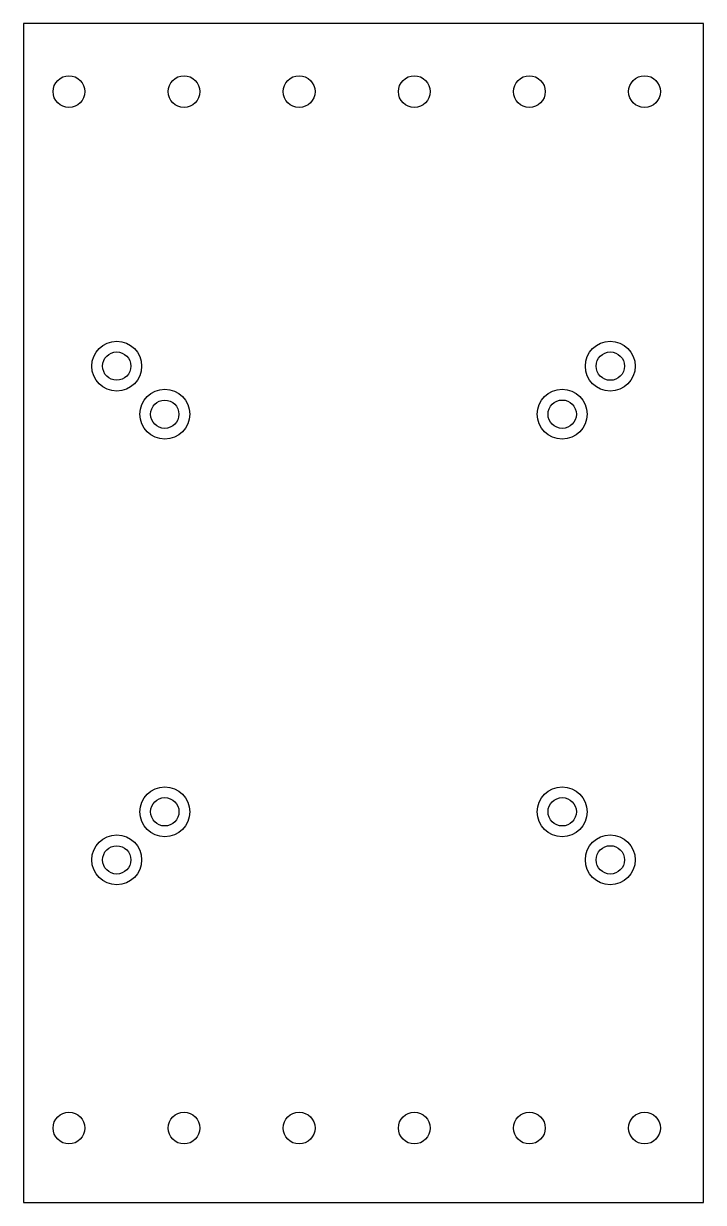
# Model space of a CAD drawing. Header units: millimetres. Extents: x -7.5 to 7.5, y -13 to 13.
import ezdxf

# ---------------------------------------------------------------- set-up
doc = ezdxf.new("R2010")
doc.units = ezdxf.units.MM

msp = doc.modelspace()

# ---------------------------------------------------------------- linework, layer by layer
at = {"color": 7, "linetype": 'Continuous', "lineweight": 25}
for p, q in [((7.5, 13), (-7.5, 13)), ((-7.5, 13), (-7.5, -13)), ((7.5, -13), (7.5, 13)), ((-7.5, -13), (7.5, -13))]:
    msp.add_line(p, q, dxfattribs=at)
for centre, radius in [((-6.5, 11.5), 0.35), ((-3.96, 11.5), 0.35), ((-1.42, 11.5), 0.35), ((1.12, 11.5), 0.35), ((3.66, 11.5), 0.35), ((6.2, 11.5), 0.35), ((-5.445, 5.445), 0.55), ((5.445, 5.445), 0.55), ((-5.445, 5.445), 0.312), ((5.445, 5.445), 0.313), ((-4.384, 4.384), 0.55), ((-4.384, 4.384), 0.312), ((4.384, 4.384), 0.55), ((4.384, 4.384), 0.313), ((-4.384, -4.384), 0.55), ((4.384, -4.384), 0.55), ((-4.384, -4.384), 0.313), ((4.384, -4.384), 0.313), ((-5.445, -5.445), 0.55), ((5.445, -5.445), 0.55), ((-5.445, -5.445), 0.312), ((5.445, -5.445), 0.313), ((-6.5, -11.36), 0.35), ((-3.96, -11.36), 0.35), ((-1.42, -11.36), 0.35), ((1.12, -11.36), 0.35), ((3.66, -11.36), 0.35), ((6.2, -11.36), 0.35)]:
    msp.add_circle(centre, radius, dxfattribs=at)

doc.saveas('drawing.dxf')
